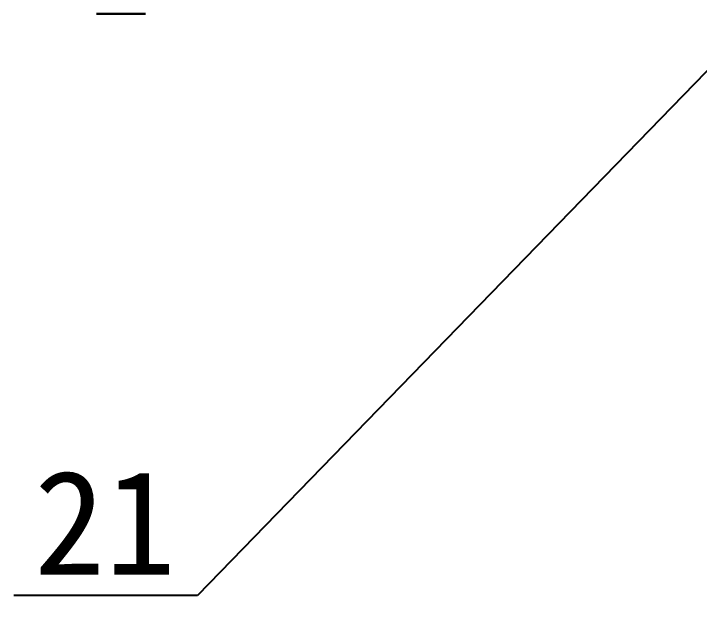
# Model space of a CAD drawing. Header units: millimetres. Extents: x -473 to 6267, y 319 to 3284.
# Drawn here: x 445.5 to 511.3, y 2804.4 to 2861.4 of the extents above; entities that cross this region are included whole.
import ezdxf
from ezdxf import colors
from ezdxf.entities.mleader import LeaderData, LeaderLine
from ezdxf.math import Vec2, Vec3

# ---------------------------------------------------------------- set-up
doc = ezdxf.new("R2010")
doc.units = ezdxf.units.MM
doc.layers.add('3mm', color=7, linetype='Continuous', lineweight=30)

msp = doc.modelspace()

# ---------------------------------------------------------------- linework, layer by layer
at = {"layer": '3mm', "lineweight": 30}
msp.add_line((453.45, 2861.356), (458.15, 2861.356), dxfattribs=at)

# ---------------------------------------------------------------- leaders
ml = msp.add_multileader_mtext('Standard')
ml.set_content('21', color=256)
ml.set_leader_properties()
ml.build(insert=Vec2(0, 0))
ml.multileader.update_dxf_attribs({"text_left_attachment_type": 5, "text_right_attachment_type": 5, "dogleg_length": 0.36, "arrow_head_size": 10})
ctx = ml.context
ctx.base_point, ctx.char_height, ctx.arrow_head_size, ctx.plane_origin = Vec3(445.451, 2805.544), 10, 10, Vec3(586.713, 2932.786)
ctx.left_attachment, ctx.right_attachment = 5, 5
notes = []
notes.append((ctx, [(0, (1, 1, 0), (463.144, 2805.544), (-1, 0), 0.36, [(0, [(586.713, 2932.786)], 0, [])])]))
ctx.mtext.insert, ctx.mtext.flow_direction = Vec3(447.451, 2817.544), 5
for ctx, leaders in notes:
    for number, flags, end, landing, length, lines in leaders:
        leader = LeaderData()
        leader.index, (leader.has_last_leader_line, leader.has_dogleg_vector, leader.attachment_direction) = number, flags
        leader.last_leader_point, leader.dogleg_vector, leader.dogleg_length = Vec3(end), Vec3(landing), length
        for number, points, colour, breaks in lines:
            line = LeaderLine()
            line.index, line.vertices, line.color, line.breaks = number, Vec3.list(points), colors.encode_raw_color(colour), breaks
            leader.lines.append(line)
        ctx.leaders.append(leader)

doc.saveas('drawing.dxf')
